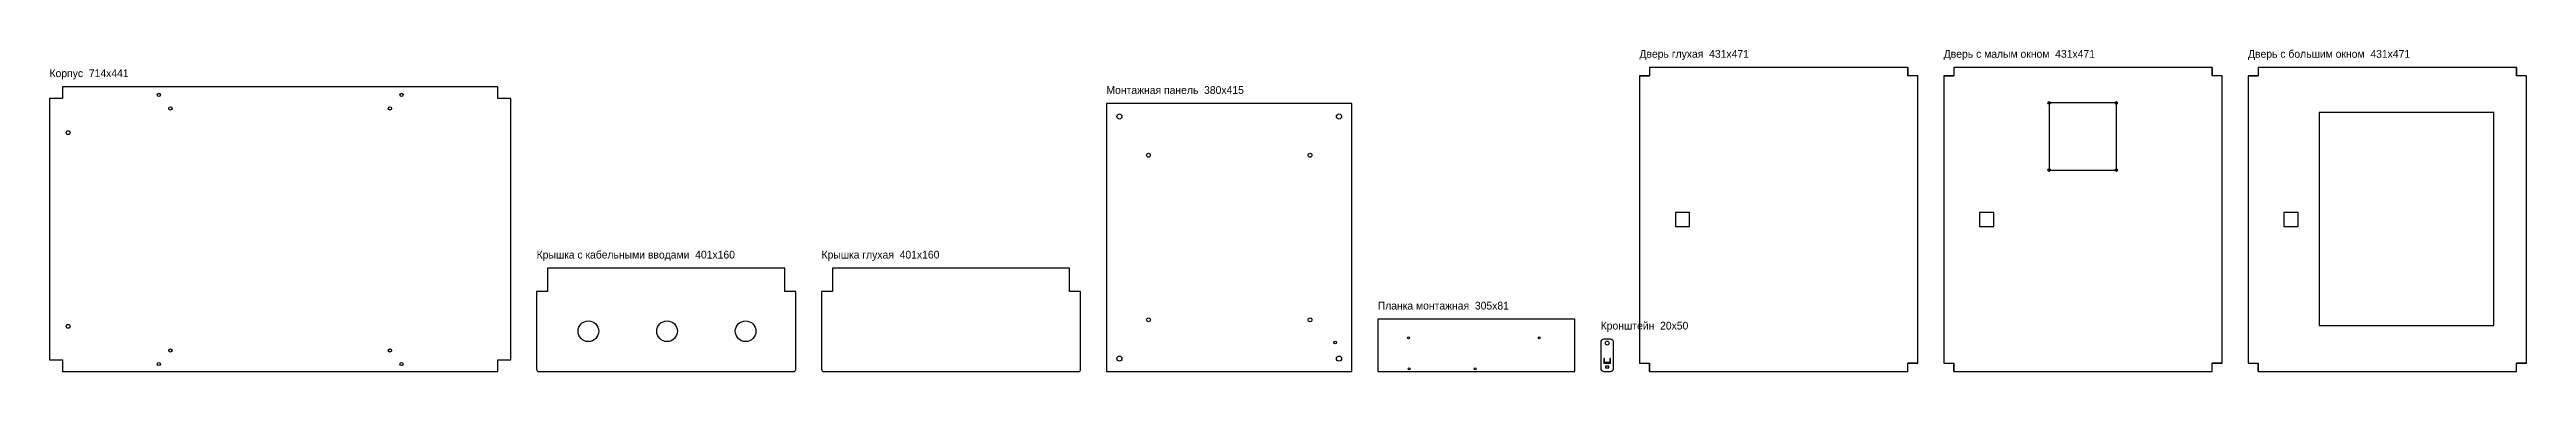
# Model space of a CAD drawing. Header units: metres. Extents: x 0 to 3834, y 0 to 499.
import ezdxf

# ---------------------------------------------------------------- set-up
doc = ezdxf.new("R2010")
doc.units = ezdxf.units.M
doc.layers.add('7-ТОНКАЯ-ТЕКСТ-02', color=7, linetype='CONTINUOUS')
doc.layers.add('ПОДПИСИ', color=3, linetype='Continuous')

msp = doc.modelspace()

# ---------------------------------------------------------------- linework, layer by layer
at = {"color": 7}
for points in [[(2461, 13), (2476.5, 13), (2476.5, 0), (2876.5, 0), (2876.5, 13), (2892, 13), (2892, 458), (2876.5, 458), (2876.5, 471), (2476.5, 471), (2476.5, 458), (2461, 458), (2461, 13)], [(2932, 13), (2947.5, 13), (2947.5, 0), (3347.5, 0), (3347.5, 13), (3363, 13), (3363, 458), (3347.5, 458), (3347.5, 471), (2947.5, 471), (2947.5, 458), (2932, 458), (2932, 13)], [(3403, 13), (3418.5, 13), (3418.5, 0), (3818.5, 0), (3818.5, 13), (3834, 13), (3834, 458), (3818.5, 458), (3818.5, 471), (3418.5, 471), (3418.5, 458), (3403, 458), (3403, 13)], [(1636, 0), (2016, 0), (2016, 415), (1636, 415), (1636, 0)], [(3095.2, 312), (3199.2, 312), (3199.2, 416), (3095.2, 416), (3095.2, 312)], [(3513.3, 71), (3783.3, 71), (3783.3, 401), (3513.3, 401), (3513.3, 71)], [(2516.6, 224.5), (2538.6, 224.5), (2538.6, 246.5), (2516.6, 246.5), (2516.6, 224.5)], [(2987.6, 224.5), (3009.6, 224.5), (3009.6, 246.5), (2987.6, 246.5), (2987.6, 224.5)], [(3458.6, 224.5), (3480.6, 224.5), (3480.6, 246.5), (3458.6, 246.5), (3458.6, 224.5)], [(2056, 0), (2361, 0), (2361, 81), (2056, 81), (2056, 0)], [(2408.5, 5.5), (2413.5, 5.5), (2413.5, 8.5), (2408.5, 8.5), (2408.5, 5.5)]]:
    msp.add_lwpolyline(points, dxfattribs=at)
for points in [[(0, 18), (20, 18), (20, 0), (694, 0), (694, 18), (714, 18), (714, 423), (694, 423), (694, 441), (20, 441), (20, 423), (0, 423)], [(2406, 20), (2406, 13), (2416, 13), (2416, 20), (2415, 20), (2415, 14), (2407, 14), (2407, 20)]]:
    msp.add_lwpolyline(points, close=True, dxfattribs=at)
for points in [[(757, 0), (1152, 0, 0.414214), (1155, 3), (1155, 124), (1138, 124), (1138, 160), (771, 160), (771, 124), (754, 124), (754, 3, 0.414214)], [(1198, 0), (1593, 0, 0.414214), (1596, 3), (1596, 124), (1579, 124), (1579, 160), (1212, 160), (1212, 124), (1195, 124), (1195, 3, 0.414214)], [(2406, 0), (2416, 0, 0.414214), (2421, 5), (2421, 45, 0.414214), (2416, 50), (2406, 50, 0.414214), (2401, 45), (2401, 5, 0.414214)]]:
    msp.add_lwpolyline(points, format="xyb", close=True, dxfattribs=at)
for centre, radius in [((169.2, 428.4), 2.5), ((544.8, 428.4), 2.5), ((187.1, 407.5), 2.5), ((526.8, 407.5), 2.5), ((1656, 395), 4), ((1996, 395), 4), ((3095.2, 416), 2), ((3199.2, 416), 2), ((28.9, 370), 3), ((1701, 335), 3), ((1951, 335), 3), ((3095.2, 312), 2), ((3199.2, 312), 2), ((834.1, 62.4), 16), ((955.8, 62.4), 16), ((1077.4, 62.4), 16), ((1701, 80), 3), ((1951, 80), 3), ((28.9, 70), 3), ((1990, 45), 2), ((2103.5, 52.1), 1.5), ((2306, 52.1), 1.5), ((2411, 44), 3), ((169.2, 11.6), 2.5), ((187.1, 32.5), 2.5), ((526.8, 32.5), 2.5), ((544.8, 11.6), 2.5), ((1656, 20), 4), ((1996, 20), 4), ((2104.4, 4), 1.5), ((2206.9, 4), 1.5)]:
    msp.add_circle(centre, radius, dxfattribs=at)
at = {"layer": '7-ТОНКАЯ-ТЕКСТ-02'}
for p, q in [((2476.5, 471), (2476.5, 458)), ((2876.5, 471), (2876.5, 458)), ((2947.5, 471), (2947.5, 458)), ((3347.5, 471), (3347.5, 458)), ((3418.5, 471), (3418.5, 458)), ((3818.5, 471), (3818.5, 458)), ((2461, 458), (2476.5, 458)), ((2892, 458), (2876.5, 458)), ((2932, 458), (2947.5, 458)), ((3363, 458), (3347.5, 458)), ((3403, 458), (3418.5, 458)), ((3834, 458), (3818.5, 458)), ((2461, 13), (2476.5, 13)), ((2476.5, 0), (2476.5, 13)), ((2892, 13), (2876.5, 13)), ((2876.5, 0), (2876.5, 13)), ((2932, 13), (2947.5, 13)), ((2947.5, 0), (2947.5, 13)), ((3363, 13), (3347.5, 13)), ((3347.5, 0), (3347.5, 13)), ((3403, 13), (3418.5, 13)), ((3418.5, 0), (3418.5, 13)), ((3834, 13), (3818.5, 13)), ((3818.5, 0), (3818.5, 13))]:
    msp.add_line(p, q, dxfattribs=at)

# ---------------------------------------------------------------- texts
at = {"layer": 'ПОДПИСИ', "color": 3}
for s, p in [('Дверь с большим окном  431x471', (3403, 486)), ('Корпус  714x441', (0, 456)), ('Дверь глухая  431x471', (2461, 486)), ('Дверь с малым окном  431x471', (2932, 486)), ('Монтажная панель  380x415', (1636, 430)), ('Крышка с кабельными вводами  401x160', (754, 175)), ('Крышка глухая  401x160', (1195, 175)), ('Планка монтажная  305x81', (2056, 96)), ('Кронштейн  20x50', (2401, 65))]:
    msp.add_text(s, height=12, dxfattribs=at).set_placement(p)

doc.saveas('drawing.dxf')
